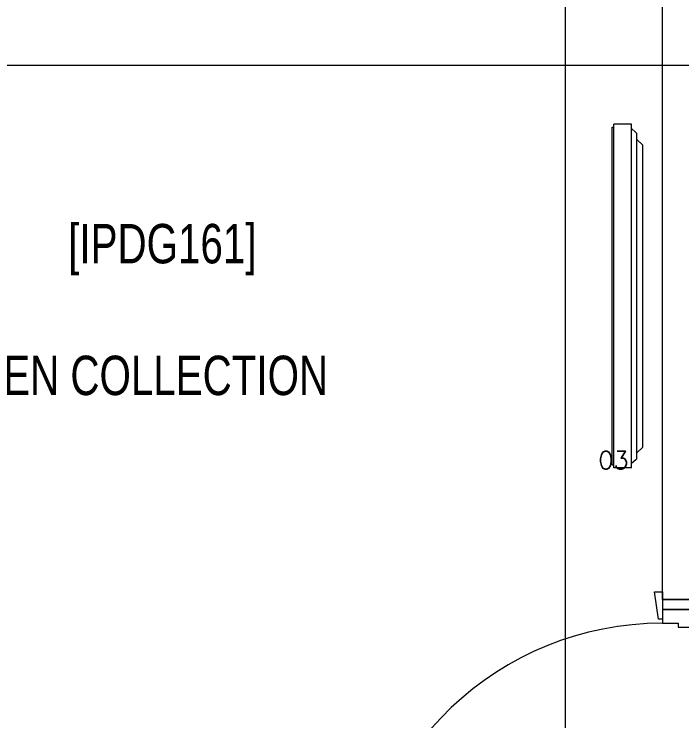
# Model space of a CAD drawing. Header units: metres. Extents: x 75097 to 220762, y -1557923 to -1361206.
# Drawn here: x 163135 to 164832, y -1423281 to -1421485 of the extents above; entities that cross this region are included whole.
import ezdxf

# ---------------------------------------------------------------- set-up
doc = ezdxf.new("R2010")
doc.units = ezdxf.units.M
doc.layers.get('0').update_dxf_attribs({"lineweight": 0})
for name, color, linetype, lineweight in [('A-100 - Copy$0$72_EGR_BASE_TEXT', 8, 'Continuous', 0), ('A-100 - Copy$0$Medical Equipment and Furniture', 8, 'Continuous', 0), ('A-100 - Copy$0$Walls', 8, 'Continuous', 0), ('A-100 - Copy$0$Wooden Joinery', 8, 'Continuous', 0)]:
    doc.layers.add(name, color=color, linetype=linetype, lineweight=lineweight)
doc.layers.add('E-POWR', color=7, linetype='Continuous', lineweight=9, true_color=0x4e7e3e)
doc.layers.add('EXF', color=7, linetype='Continuous', lineweight=0, true_color=0x4e7e3e)
doc.styles.add('A-100 - Copy$0$list_ghTextstyle', font='romans.shx', dxfattribs={"height": 0.25})
doc.styles.add('A-100 - Copy$0$X3G_ENTITY_2587EA', font='swisscl.ttf', dxfattribs={"height": 200})

# ---------------------------------------------------------------- blocks, each defined once
blk = doc.blocks.new('A-100 - Copy$0$DM15862C-P')
for p, q in [((-0.3835, 0), (-0.3983, -0.0149)), ((0.3835, 0), (-0.3835, 0)), ((0.3835, 0), (0.3983, -0.0149)), ((-0.4157, -0.0175), (-0.4256, -0.0287)), ((0.41, -0.0149), (-0.4099, -0.0149)), ((0.4157, -0.0175), (0.4254, -0.0287)), ((-0.4367, -0.0287), (-0.4367, -0.0734)), ((0.4365, -0.0287), (-0.4367, -0.0287)), ((0.4365, -0.0287), (0.4365, -0.0734)), ((0.4365, -0.0734), (-0.4367, -0.0734)), ((-0.4291, -0.078), (-0.4291, -0.0734)), ((0.429, -0.078), (-0.4291, -0.078)), ((0.429, -0.078), (0.429, -0.0734))]:
    blk.add_line(p, q)
for points in [[(-0.4099, -0.0149), (-0.4121, -0.0149), (-0.4141, -0.0158), (-0.4157, -0.0175)], [(0.4157, -0.0175), (0.4141, -0.0158), (0.4121, -0.0149), (0.41, -0.0149)]]:
    blk.add_open_spline(points, degree=3)
blk = doc.blocks.new('A-100 - Copy')
at = {"layer": 'A-100 - Copy$0$Walls'}
for q in [(164783.1, -1421430.6, 0), (164883.1, -1422972.7, 0)]:
    blk.add_line((164783.1, -1422972.7, 0), q, dxfattribs=at)
at = {"layer": 'A-100 - Copy$0$Wooden Joinery', "elevation": 0}
blk.add_lwpolyline([(164783.1, -1423022.7), (164773.1, -1423022.7), (164763.1, -1422952.7), (164783.1, -1422952.7)], close=True, dxfattribs=at)
for points in [[(164783.1, -1422997.7), (164883.1, -1422997.7), (164883.1, -1422972.7), (164783.1, -1422972.7), (164783.1, -1422997.7)], [(164783.1, -1422997.7), (164783.1, -1423032.7), (164823.1, -1423032.7), (164823.1, -1423042.7), (164883.1, -1423042.7), (164883.1, -1422997.7), (164783.1, -1422997.7)]]:
    blk.add_lwpolyline(points, dxfattribs=at)
at = {"layer": 'A-100 - Copy$0$Wooden Joinery'}
blk.add_arc((164783.1, -1423812.7, 0), 780, 90, 177.0603, dxfattribs=at)
at = {"layer": 'A-100 - Copy$0$Medical Equipment and Furniture', "xscale": 1000, "yscale": 1000, "zscale": 1000, "rotation": 270}
blk.add_blockref('A-100 - Copy$0$DM15862C-P', (164733.1, -1422201.7, 0), dxfattribs=at)
at = {"layer": 'A-100 - Copy$0$72_EGR_BASE_TEXT', "char_height": 100, "attachment_point": 2, "style": 'A-100 - Copy$0$X3G_ENTITY_2587EA'}
for s, insert in [('[IPDG161]', (163511.9, -1422018.4)), ('SEMEN COLLECTION', (163409.2, -1422353.1))]:
    blk.add_mtext(s, dxfattribs=dict(at, insert=insert))
at = {"layer": 'A-100 - Copy$0$Medical Equipment and Furniture', "insert": (164658.5, -1422596, 0), "char_height": 45, "attachment_point": 2, "style": 'A-100 - Copy$0$list_ghTextstyle'}
blk.add_mtext('03', dxfattribs=at)

msp = doc.modelspace()

# ---------------------------------------------------------------- linework, layer by layer
at = {"layer": 'E-POWR', "const_width": 3, "elevation": 0}
msp.add_lwpolyline([(172365.6, -1426253.2), (168449.1, -1426253.2), (168449.1, -1423873.6), (162140.9, -1423873.6), (162140.9, -1421615.2), (166251.3, -1421615.2), (166251.3, -1423007.3), (166826.9, -1423007.3), (166826.9, -1421615.2), (171217.5, -1421615.2)], dxfattribs=at)
at = {"layer": 'EXF', "color": 85}
msp.add_lwpolyline([(161785, -1395991.1), (161904.6, -1396128.5), (165976.8, -1396128.5), (165976.8, -1397607.5), (172947.6, -1397607.5), (173101.3, -1397241.1), (173200, -1397607.5), (173200, -1421773.1), (174564.6, -1421773.1), (174839.8, -1421910.7), (174805.1, -1421939.9), (174803.5, -1426913.3), (173771.1, -1426913.3), (173753.9, -1426896.1), (173737, -1426913), (164536.3, -1426913.3), (164536.3, -1420424.4)], dxfattribs=at)

# ---------------------------------------------------------------- next in the draw order: block references
msp.add_blockref('A-100 - Copy', (0, 0))

doc.saveas('drawing.dxf')
